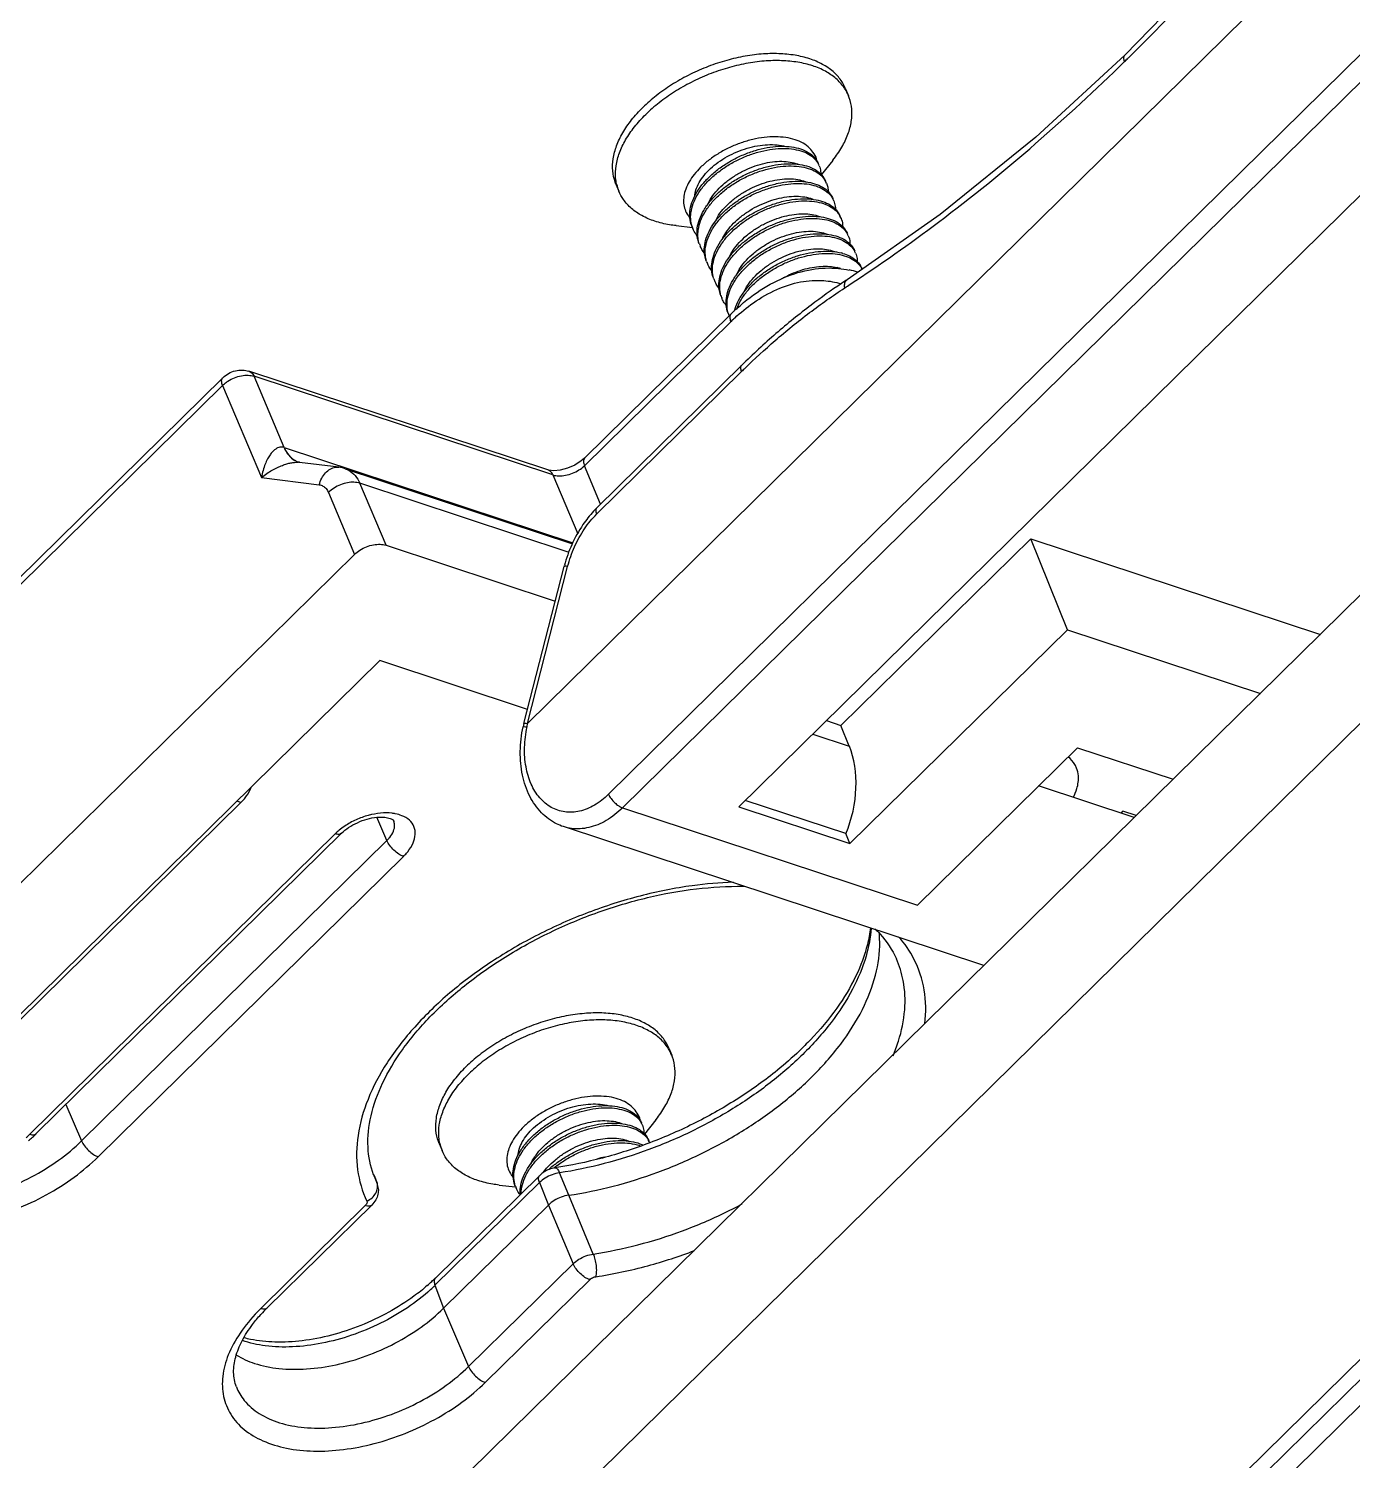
# Model space of a CAD drawing. Header units: millimetres. Extents: x 1786 to 2940, y -3417 to -1928.
# Drawn here: x 2131.44 to 2156.84, y -3262.44 to -3234.99 of the extents above; entities that cross this region are included whole.
import ezdxf

# ---------------------------------------------------------------- set-up
doc = ezdxf.new("R2010")
doc.units = ezdxf.units.MM

# ---------------------------------------------------------------- blocks, each defined once
blk = doc.blocks.new('*u7')
at = {"color": 7, "linetype": 'Continuous'}
for p, q in [((-12.574, -83.264, 0), (106.59, 33.936, 0)), ((-12.4, -83.643, 0), (106.764, 33.557, 0)), ((107.088, 33.443, 0), (-12.067, -83.748, 0)), ((110.844, 23.586, 0), (-8.048, -93.346, 0)), ((110.773, 20.788, 0), (-8.119, -96.145, 0)), ((55.99, -34.659, 0), (58.217, -32.47, 0)), ((58.571, -32.808, 0), (56.345, -34.997, 0)), ((59.105, -34.049, 0), (58.571, -32.808, 0)), ((59.105, -34.049, 0), (56.868, -36.249, 0)), ((59.288, -34.539, 0), (59.105, -34.049, 0)), ((62.862, -34.06, 0), (60.636, -36.249, 0)), ((62.999, -34.048, 0), (60.773, -36.238, 0)), ((74.22, -34.322, 0), (60.466, -47.849, 0)), ((59.28, -34.693, 0), (57.055, -36.881, 0)), ((57.063, -36.727, 0), (59.288, -34.539, 0)), ((56.868, -36.249, 0), (56.345, -34.997, 0)), ((76.344, -35.023, 0), (61.002, -50.112, 0)), ((63.814, -53.711, 0), (82.924, -34.917, 0)), ((55.915, -35.206, 0), (56.438, -36.458, 0)), ((63.81, -53.875, 0), (82.92, -35.08, 0)), ((57.063, -36.727, 0), (56.868, -36.249, 0)), ((56.438, -36.458, 0), (56.634, -36.935, 0)), ((57.92, -36.676, 0), (57.57, -36.638, 0)), ((60.584, -36.861, 0), (60.522, -36.718, 0)), ((60.522, -36.718, 0), (60.591, -36.894, 0)), ((60.58, -36.863, 0), (60.527, -36.729, 0)), ((60.59, -36.891, 0), (60.58, -36.863, 0)), ((59.198, -37.558, 0), (59.136, -37.409, 0)), ((59.959, -43.678, 0), (66.466, -37.278, 0)), ((54.581, -38.065, 0), (54.825, -37.76, 0)), ((66.821, -37.616, 0), (60.313, -44.016, 0)), ((67.786, -37.77, 0), (61.278, -44.17, 0)), ((67.922, -37.758, 0), (61.415, -44.159, 0)), ((67.154, -38.391, 0), (66.821, -37.616, 0)), ((63.426, -44.823, 0), (69.934, -38.422, 0)), ((54.305, -39.593, 0), (54.243, -39.444, 0)), ((47.591, -41.353, 0), (56.551, -44.311, 0)), ((45.597, -45.994, 0), (49.006, -42.641, 0)), ((55.288, -44.714, 0), (49.006, -42.641, 0)), ((50.444, -43.95, 0), (45.81, -48.508, 0)), ((52.815, -44.732, 0), (50.444, -43.95, 0)), ((50.444, -43.95, 0), (50.53, -44.162, 0)), ((50.53, -44.162, 0), (52.675, -44.87, 0)), ((60.313, -44.016, 0), (60.526, -44.511, 0)), ((44.384, -44.507, 0), (46.424, -45.18, 0)), ((4.076, -92.669, 0), (52.815, -44.732, 0)), ((5.57, -93.613, 0), (55.288, -44.714, 0)), ((44.343, -44.547, 0), (44.627, -44.641, 0)), ((55.59, -45, 0), (5.872, -93.899, 0)), ((45.597, -45.994, 0), (43.557, -45.32, 0)), ((51.236, -46.285, 0), (50.457, -46.028, 0)), ((50.457, -46.028, 0), (50.635, -46.469, 0)), ((57.314, -46.51, 0), (5.595, -97.377, 0)), ((46.591, -50.446, 0), (50.635, -46.469, 0)), ((50.945, -46.572, 0), (50.635, -46.469, 0)), ((57.314, -46.51, 0), (56.46, -49.855, 0)), ((57.393, -46.51, 0), (56.535, -49.852, 0)), ((57.324, -46.436, 0), (57.314, -46.51, 0)), ((57.393, -46.509, 0), (57.409, -46.438, 0)), ((57.393, -46.509, 0), (57.393, -46.509, 0)), ((57.316, -46.81, 0), (60.466, -47.849, 0)), ((45.81, -48.508, 0), (41.697, -47.15, 0)), ((46.591, -50.446, 0), (40.418, -48.408, 0)), ((45.81, -48.508, 0), (46.591, -50.446, 0)), ((60.331, -50.307, 0), (56.724, -49.116, 0)), ((56.429, -50.154, 0), (60.888, -51.626, 0)), ((60.331, -50.307, 0), (60.888, -51.626, 0)), ((61.56, -51.431, 0), (61.002, -50.112, 0)), ((56.774, -51.804, 0), (56.244, -50.55, 0)), ((62.502, -52.388, 0), (56.351, -50.357, 0)), ((61.201, -51.937, 0), (56.36, -50.34, 0)), ((55.834, -51.109, 0), (52.749, -54.144, 0)), ((52.754, -54.008, 0), (55.839, -50.973, 0)), ((55.758, -51.184, 0), (56.103, -52, 0)), ((56.774, -51.804, 0), (63.143, -53.907, 0)), ((62.985, -51.749, 0), (61.755, -51.595, 0)), ((63.814, -53.711, 0), (62.985, -51.749, 0)), ((52.978, -55.073, 0), (56.103, -52, 0)), ((56.099, -52.163, 0), (56.169, -52.102, 0)), ((56.885, -51.914, 0), (63.254, -54.016, 0)), ((61.337, -51.968, 0), (62.172, -52.073, 0)), ((62.172, -52.073, 0), (62.173, -52.073, 0)), ((62.173, -52.073, 0), (62.195, -52.078, 0)), ((62.195, -52.078, 0), (62.195, -52.078, 0)), ((52.974, -55.236, 0), (56.099, -52.163, 0)), ((62.502, -52.388, 0), (63.143, -53.907, 0)), ((50.503, -55.963, 0), (50.502, -55.964, 0)), ((50.182, -56.188, 0), (50.188, -56.203, 0)), ((54.151, -57.116, 0), (53.801, -57.078, 0)), ((55.43, -57.997, 0), (55.368, -57.848, 0)), ((50.812, -58.505, 0), (51.056, -58.199, 0)), ((50.536, -60.033, 0), (50.474, -59.884, 0))]:
    blk.add_line(p, q, dxfattribs=at)
at = {"color": 7, "linetype": 'Continuous', "elevation": 0}
for points in [[(56.169, -52.102), (56.304, -52.015), (56.462, -51.947), (56.62, -51.907), (56.758, -51.895), (56.858, -51.906), (56.885, -51.913)], [(44.584, -60.748), (46.48, -59.003), (48.522, -57.352), (50.503, -55.963)], [(39.798, -66.219), (41.306, -64.312), (42.964, -62.418), (44.584, -60.748)]]:
    blk.add_lwpolyline(points, dxfattribs=at)
at = {"color": 7, "linetype": 'Continuous'}
for centre, radius, start, end in [((60.395, -31.549, 0), 3.52, 314.4938, 317.7497), ((60.226, -31.228, 0), 3.955, 314.5174, 315.9788), ((61.91, -37.206, 0), 3.741, 132.5152, 134.5117), ((61.949, -37.407, 0), 3.806, 132.9331, 134.5191), ((62.059, -37.526, 0), 3.968, 131.0485, 132.9306), ((60.9, -36.571, 0), 0.406, 184.561, 201.2726), ((57.01, -36.844, 0), 0.596, 19.0874, 22.6313), ((57.012, -36.843, 0), 0.594, 17.8267, 19.081), ((60.731, -36.649, 0), 0.219, 198.3396, 201.3421), ((58.898, -37.52, 0), 1.811, 20.3135, 21.3478), ((55.333, -35.301, 0), 2.244, 306.9612, 308.8521), ((55.368, -35.345, 0), 2.187, 308.8585, 309.2579), ((55.439, -35.454, 0), 2.106, 309.2493, 312.4593), ((55.295, -35.403, 0), 1.905, 281.2701, 286.5543), ((58.285, -37.763, 0), 0.922, 12.6818, 22.6114), ((55.135, -37.405, 0), 0.457, 201.9373, 202.5495), ((55.13, -37.407, 0), 0.452, 202.5388, 208.9271), ((55.124, -37.41, 0), 0.445, 208.9395, 209.8988), ((69.275, -39.285, 0), 2.125, 131.4608, 134.5093), ((69.355, -39.375, 0), 2.245, 128.7992, 131.4635), ((69.175, -39.033, 0), 1.787, 131.1473, 134.4898), ((55.277, -37.783, 0), 0.443, 202.5162, 205.9805), ((55.278, -37.783, 0), 0.444, 205.994, 208.9334), ((55.109, -39.083, 0), 0.939, 202.6463, 212.4662), ((60.494, -43.221, 0), 1.315, 309.5252, 314.4798), ((46.9, -46.276, 0), 2.799, 143.1687, 144.2703), ((53.73, -49.132, 0), 2.896, 345.0606, 345.6083), ((54.275, -49.526, 0), 2.221, 314.5419, 317.3297), ((61.426, -51.255, 0), 0.718, 251.7414, 262.8683), ((62.221, -51.68, 0), 0.396, 262.8605, 264.8872), ((62.223, -51.651, 0), 0.425, 264.8809, 266.2479), ((63.293, -53.17, 0), 0.753, 302.7286, 305.9208), ((41.472, -42.532, 0), 16.092, 314.1692, 314.5111), ((50.116, -52.164, 0), 4.081, 313.0167, 314.5249), ((52.47, -55.418, 0), 0.592, 19.0773, 22.3168), ((52.466, -55.42, 0), 0.597, 17.8217, 19.0762), ((52.487, -55.466, 0), 0.595, 19.8079, 22.6282), ((68.981, -84.166, 0), 33.833, 122.9978, 123.238), ((52.614, -55.795, 0), 0.603, 17.8291, 22.616), ((52.62, -55.793, 0), 0.597, 16.41, 17.8239), ((50.872, -54.181, 0), 2.033, 252.9913, 258.2903), ((43.574, -45.304, 0), 12.714, 303.0244, 303.6645), ((52.764, -56.169, 0), 0.609, 17.8332, 22.5683), ((50.586, -55.983, 0), 0.451, 206.8667, 208.9237), ((50.583, -55.985, 0), 0.448, 208.9238, 210.7249), ((50.908, -55.451, 0), 0.795, 250.8568, 256.2347), ((52.921, -56.541, 0), 0.607, 17.8048, 22.5412), ((50.735, -56.359, 0), 0.445, 202.5118, 206.8106), ((50.734, -56.359, 0), 0.444, 206.8235, 208.9189), ((50.881, -55.55, 0), 1.016, 253.7002, 255.6266), ((53.084, -56.911, 0), 0.598, 17.794, 22.5768), ((50.888, -56.731, 0), 0.443, 202.58, 209.0133), ((51.055, -57.098, 0), 0.456, 202.6711, 208.962), ((53.241, -57.283, 0), 0.596, 19.0874, 22.6313), ((53.243, -57.282, 0), 0.594, 17.8267, 19.081), ((51.212, -57.471, 0), 0.458, 202.6254, 208.9116), ((54.517, -58.203, 0), 0.922, 12.6818, 22.6114), ((51.362, -57.846, 0), 0.452, 202.5388, 208.9271), ((51.356, -57.85, 0), 0.445, 208.9395, 209.8988), ((51.508, -58.223, 0), 0.443, 202.5162, 205.9805), ((51.509, -58.222, 0), 0.444, 205.994, 208.9334), ((51.34, -59.523, 0), 0.939, 202.6463, 212.4662), ((75.567, -92.291, 0), 44.306, 134.3579, 134.4899)]:
    blk.add_arc(centre, radius, start, end, dxfattribs=at)
blk.add_ellipse((51.749, -44.832, 0), major_axis=(0.57, 1.918), ratio=0.687091, start_param=1.422434, end_param=2.429202, dxfattribs=at)
for points, start_tangent, end_tangent in [([(63.07, -33.977, 0), (63.442, -33.521, 0), (63.693, -33.055, 0), (63.811, -32.599, 0), (63.793, -32.173, 0), (63.64, -31.791, 0), (63.357, -31.47, 0), (62.955, -31.227, 0), (62.454, -31.07, 0), (61.875, -31.007, 0), (61.241, -31.041, 0), (60.581, -31.168, 0), (59.924, -31.384, 0), (59.291, -31.683, 0), (58.713, -32.05, 0), (58.217, -32.47, 0)], (0.694881, 0.719124), (-0.712957, -0.701208)), ([(63.52, -32.373, 0), (63.353, -32.087, 0), (63.034, -31.808, 0), (62.601, -31.612, 0), (62.076, -31.51, 0), (61.484, -31.507, 0), (60.854, -31.602, 0), (60.217, -31.79, 0), (59.605, -32.064, 0), (59.047, -32.409, 0), (58.571, -32.808, 0)], (-0.365727, 0.930722), (-0.712957, -0.701208)), ([(58.571, -32.808, 0), (58.51, -32.703, 0), (58.422, -32.602, 0), (58.319, -32.52, 0), (58.217, -32.47, 0)], (-0.395202, 0.918594), (-0.949599, 0.313467)), ([(63.52, -32.373, 0), (63.579, -32.684, 0), (63.535, -33.01, 0), (63.4, -33.353, 0), (63.175, -33.706, 0), (63.001, -33.915, 0)], (0.364044, -0.931382), (-0.671974, -0.740575)), ([(63.519, -33.054, 0), (63.133, -32.876, 0), (62.613, -32.767, 0), (62.023, -32.758, 0), (61.394, -32.848, 0), (60.756, -33.034, 0), (60.142, -33.305, 0), (59.582, -33.65, 0), (59.105, -34.049, 0)], (-0.847768, 0.530367), (-0.712957, -0.701208)), ([(59.382, -34.449, 0), (59.876, -34.061, 0), (60.447, -33.731, 0), (61.065, -33.474, 0), (61.701, -33.304, 0), (62.324, -33.228, 0), (62.904, -33.25, 0), (63.393, -33.363, 0)], (0.737025, 0.675865), (0.944603, -0.328214)), ([(59.453, -34.533, 0), (59.736, -34.307, 0), (60.274, -33.964, 0), (60.871, -33.683, 0), (61.496, -33.477, 0), (62.116, -33.358, 0), (62.7, -33.329, 0), (63.219, -33.387, 0), (63.354, -33.419, 0)], (0.754071, 0.656793), (0.965713, -0.259613)), ([(62.999, -34.048, 0), (62.913, -34.037, 0), (62.862, -34.06, 0)], (-0.949599, 0.313467), (-0.73248, -0.680788)), ([(55.862, -34.722, 0), (54.75, -34.957, 0), (53.759, -35.279, 0)], (-0.98891, -0.148517), (-0.934741, -0.355331)), ([(55.915, -35.206, 0), (55.879, -35.091, 0), (55.856, -34.962, 0), (55.849, -34.831, 0), (55.862, -34.722, 0)], (-0.376783, 0.926301), (0.226697, 0.973965)), ([(55.99, -34.659, 0), (55.953, -34.688, 0), (55.909, -34.71, 0), (55.862, -34.722, 0)], (-0.712887, -0.701279), (-0.988919, -0.148456)), ([(55.99, -34.659, 0), (56.091, -34.709, 0), (56.191, -34.788, 0), (56.281, -34.889, 0), (56.345, -34.997, 0)], (0.949599, -0.313467), (0.395202, -0.918594)), ([(59.28, -34.693, 0), (59.284, -34.689, 0), (59.305, -34.627, 0), (59.288, -34.539, 0)], (0.726919, 0.686723), (-0.348956, 0.937139)), ([(56.345, -34.997, 0), (56.221, -35.093, 0), (56.072, -35.165, 0), (55.915, -35.206, 0)], (-0.716922, -0.697153), (-0.988065, -0.154035)), ([(55.915, -35.206, 0), (54.962, -35.402, 0), (54.013, -35.701, 0), (53.09, -36.095, 0), (52.738, -36.275, 0)], (-0.98891, -0.148515), (-0.881294, -0.472568)), ([(72.001, -36.507, 0), (71.759, -36.25, 0), (71.346, -35.999, 0), (70.83, -35.837, 0), (70.234, -35.772, 0), (69.582, -35.806, 0), (68.902, -35.938, 0), (68.225, -36.16, 0), (67.572, -36.467, 0), (66.977, -36.846, 0), (66.466, -37.278, 0)], (-0.585533, 0.810648), (-0.712957, -0.701208)), ([(56.438, -36.458, 0), (56.596, -36.418, 0), (56.745, -36.345, 0), (56.868, -36.249, 0)], (0.990257, 0.139255), (0.707404, 0.706809)), ([(60.496, -36.603, 0), (60.505, -36.48, 0), (60.551, -36.359, 0), (60.636, -36.249, 0)], (-0.079487, 0.996836), (0.713019, 0.701145)), ([(60.636, -36.25, 0), (60.685, -36.227, 0), (60.773, -36.238, 0)], (0.735423, 0.677609), (0.949599, -0.313467)), ([(60.741, -36.333, 0), (60.736, -36.303, 0), (60.747, -36.271, 0), (60.773, -36.238, 0)], (-0.427368, 0.904078), (0.713046, 0.701117)), ([(71.699, -36.802, 0), (71.432, -36.583, 0), (70.985, -36.381, 0), (70.442, -36.276, 0), (69.83, -36.272, 0), (69.18, -36.37, 0), (68.522, -36.565, 0), (67.889, -36.847, 0), (67.312, -37.203, 0), (66.821, -37.616, 0)], (-0.686529, 0.727102), (-0.712957, -0.701208)), ([(56.438, -36.458, 0), (55.489, -36.651, 0), (54.541, -36.948, 0), (53.62, -37.34, 0), (52.752, -37.817, 0), (51.961, -38.364, 0), (51.268, -38.968, 0)], (-0.989147, -0.146926), (-0.712957, -0.701208)), ([(52.932, -43.127, 0), (53.804, -43.053, 0), (54.914, -42.833, 0), (56.022, -42.481, 0), (57.09, -42.008, 0), (58.083, -41.431, 0), (58.97, -40.769, 0), (59.72, -40.042, 0), (60.31, -39.276, 0), (60.715, -38.501, 0), (60.928, -37.733, 0), (60.937, -37.001, 0), (60.741, -36.333, 0)], (0.99948, 0.032249), (-0.42709, 0.904209)), ([(57.47, -36.477, 0), (57.466, -36.623, 0), (57.42, -36.811, 0), (57.329, -37.002, 0), (57.198, -37.189, 0), (57.029, -37.368, 0), (56.829, -37.533, 0), (56.605, -37.678, 0), (56.363, -37.8, 0), (56.113, -37.894, 0), (55.861, -37.959, 0), (55.617, -37.991, 0), (55.388, -37.992, 0), (55.182, -37.96, 0), (55.006, -37.898, 0), (54.865, -37.807, 0), (54.765, -37.691, 0), (54.732, -37.627, 0)], (0.080081, -0.996788), (-0.384027, 0.923322)), ([(57.452, -36.496, 0), (57.445, -36.59, 0), (57.395, -36.779, 0), (57.301, -36.97, 0), (57.166, -37.157, 0), (56.995, -37.336, 0), (56.792, -37.499, 0), (56.566, -37.643, 0), (56.323, -37.762, 0), (56.071, -37.854, 0), (55.819, -37.916, 0), (55.576, -37.946, 0), (55.348, -37.944, 0), (55.144, -37.909, 0), (54.971, -37.844, 0), (54.834, -37.75, 0), (54.738, -37.632, 0)], (-0.016944, -0.999856), (-0.498476, 0.866904)), ([(57.475, -36.469, 0), (57.495, -36.496, 0), (57.56, -36.614, 0)], (0.620104, -0.784519), (0.384719, -0.923034)), ([(60.741, -36.333, 0), (60.629, -36.404, 0), (60.55, -36.501, 0), (60.513, -36.616, 0)], (-0.916855, -0.399221), (-0.100701, -0.994917)), ([(60.596, -36.892, 0), (60.715, -37.483, 0), (60.651, -38.15, 0), (60.404, -38.848, 0), (59.982, -39.556, 0), (59.395, -40.256, 0), (58.658, -40.922, 0), (57.795, -41.531, 0), (56.835, -42.059, 0), (55.811, -42.487, 0), (54.759, -42.799, 0), (53.716, -42.986, 0), (52.719, -43.042, 0), (52.701, -43.042, 0)], (0.347174, -0.937801), (-0.999919, 0.012758)), ([(57.58, -36.661, 0), (57.585, -36.675, 0), (57.624, -36.843, 0), (57.617, -37.024, 0), (57.564, -37.213, 0), (57.467, -37.404, 0), (57.329, -37.59, 0), (57.155, -37.767, 0), (56.951, -37.929, 0), (56.724, -38.071, 0), (56.48, -38.189, 0), (56.229, -38.279, 0), (55.977, -38.338, 0), (55.735, -38.366, 0), (55.509, -38.362, 0), (55.307, -38.325, 0), (55.137, -38.258, 0), (55.002, -38.163, 0), (54.909, -38.044, 0), (54.887, -37.999, 0)], (0.38451, -0.923121), (-0.383246, 0.923646)), ([(57.577, -36.661, 0), (57.606, -36.819, 0), (57.593, -37.002, 0), (57.534, -37.191, 0), (57.431, -37.382, 0), (57.288, -37.568, 0), (57.11, -37.744, 0), (56.902, -37.903, 0), (56.671, -38.042, 0), (56.426, -38.157, 0), (56.173, -38.243, 0), (55.923, -38.298, 0), (55.682, -38.321, 0), (55.459, -38.312, 0), (55.261, -38.27, 0), (55.095, -38.199, 0), (54.966, -38.1, 0), (54.889, -37.997, 0)], (0.306157, -0.951981), (-0.483688, 0.875241)), ([(56.634, -36.935, 0), (56.792, -36.896, 0), (56.94, -36.824, 0), (57.063, -36.727, 0)], (0.991058, 0.133431), (0.701804, 0.71237)), ([(56.733, -37.04, 0), (56.852, -37.009, 0), (56.961, -36.955, 0), (57.055, -36.881, 0)], (0.988869, 0.14879), (0.712927, 0.701238)), ([(57.063, -36.727, 0), (57.08, -36.814, 0), (57.061, -36.875, 0), (57.055, -36.881, 0)], (0.348956, -0.937139), (-0.729775, -0.683687)), ([(57.394, -37.92, 0), (57.53, -37.769, 0), (57.637, -37.613, 0), (57.711, -37.456, 0), (57.751, -37.302, 0), (57.757, -37.155, 0), (57.727, -37.018, 0), (57.663, -36.894, 0), (57.627, -36.847, 0)], (0.712957, 0.701208), (-0.654669, 0.755916)), ([(57.92, -36.676, 0), (58.058, -36.695, 0), (58.372, -36.772, 0), (58.645, -36.889, 0), (58.869, -37.044, 0), (59.04, -37.233, 0), (59.136, -37.409, 0)], (0.994037, -0.109047), (0.384589, -0.923088)), ([(60.513, -36.616, 0), (60.523, -36.718, 0)], (-0.100701, -0.994917), (0.314782, -0.949164)), ([(51.451, -39.458, 0), (52.145, -38.852, 0), (52.938, -38.303, 0), (53.809, -37.824, 0), (54.732, -37.43, 0), (55.682, -37.131, 0), (56.634, -36.935, 0)], (0.712957, 0.701208), (0.988865, 0.148813)), ([(51.522, -39.535, 0), (51.99, -39.123, 0), (52.812, -38.529, 0), (53.728, -38.007, 0), (54.708, -37.576, 0), (55.721, -37.251, 0), (56.733, -37.04, 0)], (0.723268, 0.690568), (0.988865, 0.148815)), ([(56.772, -37.085, 0), (56.707, -37.136, 0), (56.486, -37.284, 0), (56.247, -37.41, 0), (55.997, -37.509, 0), (55.744, -37.578, 0), (55.498, -37.616, 0), (55.267, -37.621, 0), (55.057, -37.594, 0), (54.876, -37.537, 0), (54.86, -37.529, 0)], (-0.774203, -0.632937), (-0.905653, 0.424019)), ([(56.682, -37.094, 0), (56.46, -37.242, 0), (56.219, -37.367, 0), (55.969, -37.465, 0), (55.717, -37.533, 0), (55.47, -37.57, 0), (55.239, -37.574, 0), (55.03, -37.546, 0), (54.916, -37.514, 0)], (-0.798974, -0.601366), (-0.942758, 0.333477)), ([(56.884, -37.06, 0), (56.729, -37.208, 0), (56.547, -37.344, 0), (56.345, -37.461, 0), (56.133, -37.555, 0), (55.92, -37.622, 0), (55.71, -37.663, 0), (55.508, -37.675, 0), (55.324, -37.659, 0), (55.167, -37.616, 0), (55.147, -37.608, 0)], (-0.675284, -0.737558), (-0.919691, 0.392644)), ([(56.733, -37.039, 0), (56.725, -37.04, 0), (56.68, -37.012, 0), (56.634, -36.935, 0)], (-0.971923, -0.2353), (-0.408169, 0.912907)), ([(56.979, -36.945, 0), (56.884, -37.06, 0)], (-0.593944, -0.804506), (-0.675284, -0.737558)), ([(57.26, -37.102, 0), (57.257, -37.109, 0), (57.164, -37.274, 0), (57.039, -37.432, 0)], (-0.397829, -0.917459), (-0.675284, -0.737558)), ([(57.039, -37.432, 0), (56.883, -37.582, 0), (56.699, -37.719, 0), (56.496, -37.836, 0), (56.285, -37.928, 0), (56.073, -37.995, 0), (55.864, -38.035, 0), (55.666, -38.048, 0), (55.484, -38.033, 0), (55.327, -37.991, 0), (55.304, -37.981, 0)], (-0.675284, -0.737558), (-0.920781, 0.390079)), ([(57.52, -37.302, 0), (57.494, -37.439, 0), (57.427, -37.593, 0), (57.323, -37.746, 0), (57.185, -37.893, 0), (57.017, -38.029, 0), (56.827, -38.149, 0), (56.619, -38.249, 0), (56.402, -38.327, 0), (56.182, -38.378, 0), (55.967, -38.401, 0), (55.765, -38.396, 0), (55.583, -38.363, 0)], (-0.06928, -0.997597), (-0.964109, 0.265508)), ([(66.821, -37.616, 0), (66.76, -37.511, 0), (66.671, -37.41, 0), (66.568, -37.328, 0), (66.466, -37.278, 0)], (-0.395202, 0.918594), (-0.949599, 0.313467)), ([(54.868, -37.953, 0), (54.836, -37.835, 0), (54.832, -37.775, 0)], (-0.383046, 0.923729), (-0.008544, 0.999963)), ([(59.185, -37.561, 0), (59.205, -37.694, 0), (59.196, -37.955, 0), (59.124, -38.227, 0), (58.993, -38.504, 0), (58.805, -38.779, 0), (58.565, -39.046, 0)], (0.22082, -0.975315), (-0.712957, -0.701208)), ([(59.198, -37.558, 0), (59.215, -37.601, 0), (59.267, -37.843, 0), (59.258, -38.104, 0), (59.186, -38.376, 0), (59.055, -38.653, 0), (58.867, -38.928, 0), (58.627, -39.195, 0)], (0.384493, -0.923128), (-0.712957, -0.701208)), ([(67.922, -37.758, 0), (67.837, -37.747, 0), (67.786, -37.77, 0)], (-0.949599, 0.313467), (-0.73248, -0.680788)), ([(54.581, -38.065, 0), (54.574, -38.074, 0), (54.386, -38.349, 0), (54.255, -38.626, 0), (54.183, -38.898, 0), (54.174, -39.159, 0), (54.226, -39.401, 0), (54.243, -39.444, 0)], (-0.623435, -0.781875), (0.384589, -0.923088)), ([(54.921, -38.06, 0), (54.921, -38.062, 0), (54.977, -38.205, 0), (55.075, -38.33, 0), (55.211, -38.431, 0), (55.381, -38.506, 0), (55.579, -38.553, 0), (55.801, -38.569, 0), (56.039, -38.556, 0), (56.286, -38.512, 0), (56.534, -38.44, 0), (56.776, -38.341, 0), (57.005, -38.219, 0), (57.213, -38.077, 0), (57.394, -37.92, 0)], (0.221508, -0.975158), (0.712957, 0.701208)), ([(51.268, -38.968, 0), (50.641, -39.68, 0), (50.179, -40.416, 0), (49.899, -41.15, 0), (49.81, -41.857, 0), (49.822, -42.061, 0)], (-0.712957, -0.701208), (0.099545, -0.995033)), ([(54.305, -39.593, 0), (54.401, -39.769, 0), (54.572, -39.958, 0), (54.796, -40.113, 0), (55.069, -40.23, 0), (55.383, -40.307, 0), (55.731, -40.341, 0), (56.104, -40.331, 0), (56.493, -40.278, 0), (56.888, -40.183, 0), (57.28, -40.049, 0), (57.659, -39.878, 0), (58.015, -39.676, 0), (58.341, -39.446, 0), (58.627, -39.195, 0)], (0.384493, -0.923128), (0.712957, 0.701208)), ([(54.317, -39.587, 0), (54.339, -39.62, 0), (54.51, -39.809, 0), (54.734, -39.964, 0), (55.007, -40.081, 0), (55.321, -40.158, 0), (55.669, -40.192, 0), (56.042, -40.182, 0), (56.431, -40.129, 0), (56.826, -40.034, 0), (57.218, -39.9, 0), (57.597, -39.729, 0), (57.953, -39.527, 0), (58.279, -39.297, 0), (58.565, -39.046, 0)], (0.536497, -0.843902), (0.712957, 0.701208)), ([(49.526, -39.428, 0), (49.409, -39.742, 0), (49.277, -40.405, 0), (49.309, -41.031, 0), (49.452, -41.492, 0)], (-0.389613, -0.920979), (0.403182, -0.91512)), ([(49.991, -42.148, 0), (50.101, -41.551, 0), (50.39, -40.846, 0), (50.845, -40.14, 0), (51.451, -39.458, 0)], (0.073733, 0.997278), (0.712957, 0.701208)), ([(50.009, -42.156, 0), (50.072, -41.802, 0), (50.317, -41.13, 0), (50.725, -40.446, 0), (51.287, -39.77, 0), (51.522, -39.535, 0)], (0.106032, 0.994363), (0.723268, 0.690568)), ([(48.848, -40.116, 0), (48.862, -40.832, 0), (49.079, -41.49, 0)], (-0.115197, -0.993343), (0.456423, -0.889763)), ([(49.079, -41.49, 0), (49.406, -41.966, 0)], (0.456423, -0.889763), (0.660775, -0.750584)), ([(49.912, -42.136, 0), (49.802, -42.024, 0), (49.452, -41.492, 0)], (-0.725205, 0.688533), (-0.403966, 0.914774)), ([(59.868, -43.778, 0), (59.754, -43.965, 0), (59.709, -44.147, 0), (59.736, -44.312, 0), (59.833, -44.448, 0), (59.992, -44.545, 0), (60.133, -44.586, 0)], (-0.6231, -0.782143), (0.982012, -0.188819)), ([(59.959, -43.678, 0), (59.927, -43.711, 0), (59.896, -43.744, 0), (59.868, -43.778, 0)], (-0.712957, -0.701208), (-0.6231, -0.782143)), ([(59.959, -43.678, 0), (60.061, -43.728, 0), (60.164, -43.81, 0), (60.252, -43.911, 0), (60.313, -44.016, 0)], (0.949599, -0.313467), (0.395202, -0.918594)), ([(60.253, -44.082, 0), (60.173, -44.217, 0), (60.148, -44.348, 0), (60.169, -44.44, 0)], (-0.6231, -0.782143), (0.398811, -0.917033)), ([(61.278, -44.17, 0), (61.13, -44.29, 0), (60.941, -44.396, 0), (60.732, -44.473, 0), (60.529, -44.511, 0), (60.36, -44.511, 0), (60.241, -44.486, 0), (60.181, -44.453, 0), (60.169, -44.44, 0)], (-0.712957, -0.701208), (-0.595055, 0.803685)), ([(60.313, -44.016, 0), (60.292, -44.038, 0), (60.272, -44.06, 0), (60.253, -44.082, 0)], (-0.712957, -0.701208), (-0.6231, -0.782143)), ([(61.278, -44.17, 0), (61.329, -44.147, 0), (61.415, -44.159, 0)], (0.73248, 0.680788), (0.949599, -0.313467)), ([(55.288, -44.714, 0), (55.639, -44.442, 0), (56.011, -44.292, 0), (56.38, -44.272, 0), (56.551, -44.311, 0)], (0.713116, 0.701046), (0.949556, -0.313597)), ([(56.553, -44.312, 0), (56.698, -44.372, 0), (57.018, -44.607, 0), (57.267, -44.96, 0), (57.423, -45.409, 0), (57.47, -45.914, 0), (57.409, -46.438, 0)], (0.949344, -0.314239), (-0.212909, -0.977072)), ([(60.133, -44.586, 0), (60.201, -44.597, 0), (60.446, -44.599, 0), (60.709, -44.551, 0), (60.971, -44.457, 0), (61.212, -44.323, 0), (61.331, -44.235, 0)], (0.982012, -0.188819), (0.770862, 0.637003)), ([(55.59, -45, 0), (55.536, -44.91, 0), (55.457, -44.822, 0), (55.372, -44.755, 0), (55.288, -44.714, 0)], (-0.406027, 0.913861), (-0.949599, 0.313467)), ([(55.59, -45, 0), (55.89, -44.768, 0), (56.207, -44.641, 0), (56.521, -44.625, 0), (56.809, -44.722, 0), (57.054, -44.924, 0), (57.238, -45.219, 0), (57.348, -45.586, 0), (57.378, -46.001, 0), (57.324, -46.436, 0)], (0.716131, 0.697966), (-0.209372, -0.977836)), ([(63.426, -44.823, 0), (63.394, -44.856, 0), (63.364, -44.889, 0), (63.336, -44.923, 0)], (-0.712957, -0.701208), (-0.6231, -0.782143)), ([(63.426, -44.823, 0), (63.506, -44.859, 0)], (0.949599, -0.313467), (0.863815, -0.503808)), ([(45.684, -44.935, 0), (45.607, -45.122, 0), (45.576, -45.394, 0), (45.614, -45.558, 0)], (-0.467603, -0.883939), (0.361955, -0.932195)), ([(63.336, -44.923, 0), (63.222, -45.109, 0), (63.207, -45.147, 0)], (-0.6231, -0.782143), (-0.33651, -0.94168)), ([(45.614, -45.558, 0), (45.65, -45.633, 0), (45.792, -45.802, 0)], (0.361955, -0.932195), (0.764142, -0.645048)), ([(57.372, -46.515, 0), (57.313, -46.51, 0)], (-0.99373, -0.111803), (-0.99191, 0.126946)), ([(57.387, -46.442, 0), (57.324, -46.436, 0)], (-0.998675, -0.051465), (-0.991369, 0.1311)), ([(57.393, -46.509, 0), (57.372, -46.515, 0)], (-0.672197, -0.740373), (-0.99373, -0.111803)), ([(57.408, -46.438, 0), (57.387, -46.442, 0)], (-0.614257, -0.789106), (-0.998675, -0.051465)), ([(56.46, -49.855, 0), (56.313, -50.274, 0), (56.101, -50.656, 0), (55.839, -50.973, 0)], (-0.248538, -0.968622), (-0.712867, -0.7013)), ([(55.909, -51.032, 0), (56.134, -50.746, 0), (56.372, -50.319, 0), (56.528, -49.879, 0)], (0.677921, 0.735135), (0.257795, 0.9662)), ([(56.46, -49.855, 0), (56.518, -49.859, 0), (56.534, -49.851, 0)], (0.992685, -0.120734), (0.666667, 0.745356)), ([(61.002, -50.112, 0), (60.886, -50.203, 0), (60.748, -50.273, 0), (60.599, -50.316, 0), (60.456, -50.328, 0), (60.331, -50.307, 0)], (-0.712957, -0.701208), (-0.949586, 0.313505)), ([(55.84, -51.103, 0), (55.839, -51.103, 0), (55.833, -51.109, 0)], (-0.616781, -0.787134), (-0.732506, -0.680761)), ([(55.839, -50.973, 0), (55.855, -51.049, 0), (55.84, -51.103, 0)], (0.361105, -0.932525), (-0.616781, -0.787134)), ([(60.888, -51.626, 0), (61.014, -51.649, 0), (61.152, -51.639, 0), (61.299, -51.597, 0), (61.44, -51.526, 0), (61.56, -51.431, 0)], (0.94517, -0.326579), (0.702815, 0.711373)), ([(61.755, -51.595, 0), (61.676, -51.569, 0), (61.609, -51.513, 0), (61.56, -51.431, 0)], (-0.992242, 0.124325), (-0.389396, 0.92107)), ([(56.774, -51.804, 0), (56.65, -51.785, 0), (56.506, -51.797, 0), (56.358, -51.84, 0), (56.219, -51.91, 0), (56.103, -52, 0)], (-0.952606, 0.304208), (-0.719961, -0.694014)), ([(56.774, -51.804, 0), (56.832, -51.884, 0), (56.885, -51.913, 0)], (0.40064, -0.916236), (0.947424, -0.319982)), ([(61.201, -51.937, 0), (61.123, -51.903, 0), (60.989, -51.791, 0), (60.888, -51.626, 0)], (-0.949494, 0.313785), (-0.395049, 0.91866)), ([(61.755, -51.595, 0), (61.702, -51.737, 0), (61.622, -51.85, 0), (61.52, -51.93, 0), (61.403, -51.968, 0), (61.337, -51.968, 0)], (-0.239781, -0.970827), (-0.992501, 0.122235)), ([(62.985, -51.749, 0), (62.872, -51.835, 0), (62.756, -51.907, 0), (62.644, -51.965, 0), (62.54, -52.009, 0), (62.444, -52.041, 0), (62.358, -52.062, 0), (62.282, -52.073, 0), (62.216, -52.076, 0), (62.196, -52.075, 0)], (-0.769215, -0.63899), (-0.997849, 0.065561)), ([(62.502, -52.388, 0), (62.545, -52.396, 0), (62.592, -52.394, 0), (62.642, -52.379, 0), (62.694, -52.348, 0), (62.749, -52.3, 0), (62.803, -52.233, 0), (62.857, -52.146, 0), (62.907, -52.036, 0), (62.951, -51.902, 0), (62.985, -51.749, 0)], (0.950433, -0.310929), (0.164085, 0.986446)), ([(56.099, -52.163, 0), (56.103, -52.158, 0), (56.124, -52.094, 0), (56.103, -52, 0)], (0.726522, 0.687143), (-0.372694, 0.927954)), ([(62.505, -52.388, 0), (62.406, -52.225, 0), (62.274, -52.113, 0), (62.195, -52.078, 0)], (-0.392874, 0.919592), (-0.950152, 0.311788)), ([(62.501, -52.387, 0), (62.4, -52.223, 0), (62.264, -52.11, 0), (62.195, -52.078, 0)], (-0.400605, 0.916251), (-0.941763, 0.336278)), ([(63.7, -53.803, 0), (63.561, -53.874, 0), (63.413, -53.917, 0), (63.269, -53.929, 0), (63.143, -53.907, 0)], (-0.841063, -0.540937), (-0.946479, 0.322766)), ([(63.254, -54.016, 0), (63.204, -53.989, 0), (63.143, -53.907, 0)], (-0.948175, 0.317749), (-0.40064, 0.916236)), ([(63.81, -53.875, 0), (63.686, -53.967, 0), (63.542, -54.023, 0), (63.392, -54.04, 0), (63.254, -54.016, 0)], (-0.712827, -0.70134), (-0.94953, 0.313678)), ([(63.814, -53.711, 0), (63.734, -53.78, 0)], (-0.705796, -0.708415), (-0.809629, -0.586941)), ([(63.814, -53.711, 0), (63.835, -53.802, 0), (63.817, -53.867, 0), (63.81, -53.874, 0)], (0.372694, -0.927954), (-0.734041, -0.679105)), ([(52.685, -54.075, 0), (52.039, -54.668, 0), (51.304, -55.263, 0), (50.554, -55.79, 0)], (-0.717288, -0.696777), (-0.838456, -0.544969)), ([(50.621, -55.885, 0), (51.269, -55.425, 0), (52.02, -54.817, 0), (52.749, -54.144, 0)], (0.832305, 0.554318), (0.713115, 0.701047)), ([(52.754, -54.008, 0), (52.77, -54.083, 0), (52.754, -54.137, 0), (52.748, -54.143, 0)], (0.36104, -0.93255), (-0.732522, -0.680744)), ([(52.9, -55.148, 0), (52.501, -55.472, 0), (52.001, -55.756, 0), (51.496, -55.916, 0), (51.003, -55.946, 0), (50.636, -55.878, 0)], (-0.731211, -0.682152), (-0.957462, 0.288561)), ([(52.978, -55.073, 0), (52.999, -55.164, 0), (52.981, -55.228, 0), (52.974, -55.236, 0)], (0.372694, -0.927954), (-0.734037, -0.679109)), ([(53.08, -55.417, 0), (53.081, -55.434, 0), (53.07, -55.616, 0), (53.013, -55.806, 0), (52.912, -55.997, 0), (52.771, -56.183, 0), (52.594, -56.359, 0), (52.387, -56.52, 0), (52.157, -56.66, 0), (51.912, -56.775, 0), (51.66, -56.862, 0), (51.409, -56.919, 0), (51.168, -56.943, 0), (50.943, -56.936, 0), (50.744, -56.896, 0), (50.577, -56.826, 0), (50.446, -56.728, 0), (50.357, -56.606, 0), (50.343, -56.576, 0)], (0.093723, -0.995598), (-0.383016, 0.923742)), ([(53.034, -55.237, 0), (53.062, -55.387, 0), (53.051, -55.57, 0), (52.994, -55.759, 0), (52.893, -55.95, 0), (52.751, -56.136, 0), (52.574, -56.312, 0), (52.368, -56.473, 0), (52.138, -56.613, 0), (51.893, -56.728, 0), (51.641, -56.816, 0), (51.39, -56.872, 0), (51.148, -56.897, 0), (50.924, -56.889, 0), (50.725, -56.849, 0), (50.557, -56.779, 0), (50.427, -56.681, 0), (50.345, -56.574, 0)], (0.306074, -0.952008), (-0.483517, 0.875335)), ([(52.974, -55.236, 0), (52.424, -55.692, 0), (51.843, -56.012, 0), (51.255, -56.183, 0), (50.685, -56.205, 0), (50.46, -56.171, 0)], (-0.712999, -0.701165), (-0.979163, 0.203075)), ([(52.859, -55.333, 0), (52.854, -55.347, 0), (52.762, -55.538, 0), (52.629, -55.725, 0), (52.459, -55.904, 0), (52.258, -56.068, 0), (52.032, -56.213, 0), (51.79, -56.334, 0), (51.539, -56.427, 0), (51.287, -56.49, 0), (51.042, -56.522, 0), (50.814, -56.521, 0), (50.609, -56.487, 0)], (-0.331791, -0.943353), (-0.968654, 0.248413)), ([(52.902, -55.301, 0), (52.874, -55.393, 0), (52.782, -55.584, 0), (52.648, -55.772, 0), (52.478, -55.951, 0), (52.277, -56.115, 0), (52.052, -56.26, 0), (51.809, -56.38, 0), (51.558, -56.474, 0), (51.306, -56.537, 0), (51.062, -56.568, 0), (50.833, -56.567, 0), (50.628, -56.534, 0)], (-0.248339, -0.968673), (-0.968654, 0.248413)), ([(53.046, -55.264, 0), (53.08, -55.417, 0)], (0.338808, -0.940856), (0.093723, -0.995598)), ([(53.082, -55.414, 0), (53.122, -55.469, 0), (53.171, -55.563, 0)], (0.626724, -0.779242), (0.384473, -0.923136)), ([(53.235, -55.785, 0), (53.238, -55.844, 0), (53.217, -56.028, 0), (53.151, -56.218, 0), (53.041, -56.409, 0), (52.892, -56.593, 0), (52.708, -56.767, 0), (52.496, -56.923, 0), (52.262, -57.058, 0), (52.015, -57.168, 0), (51.762, -57.249, 0), (51.513, -57.299, 0), (51.274, -57.317, 0), (51.055, -57.302, 0), (50.862, -57.256, 0), (50.701, -57.18, 0), (50.579, -57.077, 0), (50.499, -56.95, 0), (50.498, -56.948, 0)], (0.101039, -0.994882), (-0.383937, 0.923359)), ([(53.193, -55.624, 0), (53.219, -55.797, 0), (53.198, -55.981, 0), (53.131, -56.172, 0), (53.022, -56.362, 0), (52.872, -56.547, 0), (52.689, -56.72, 0), (52.476, -56.877, 0), (52.243, -57.012, 0), (51.996, -57.122, 0), (51.743, -57.203, 0), (51.493, -57.253, 0), (51.255, -57.271, 0), (51.035, -57.256, 0), (50.842, -57.21, 0), (50.682, -57.133, 0), (50.56, -57.03, 0), (50.501, -56.946, 0)], (0.282498, -0.959268), (-0.484216, 0.874949)), ([(50.555, -55.79, 0), (50.555, -55.876, 0), (50.543, -55.917, 0), (50.523, -55.947, 0), (50.503, -55.963, 0)], (0.154835, -0.98794), (-0.837661, -0.546191)), ([(52.716, -55.678, 0), (52.713, -55.685, 0), (52.621, -55.85, 0), (52.495, -56.009, 0)], (-0.397825, -0.917461), (-0.675284, -0.737558)), ([(53.191, -55.61, 0), (53.212, -55.671, 0), (53.235, -55.785, 0)], (0.384473, -0.923136), (0.101039, -0.994882)), ([(53.234, -55.782, 0), (53.295, -55.872, 0), (53.326, -55.936, 0)], (0.633472, -0.773765), (0.383809, -0.923413)), ([(50.436, -55.869, 0), (48.555, -57.192, 0), (46.487, -58.864, 0), (44.59, -60.611, 0)], (-0.836402, -0.548116), (-0.714965, -0.69916)), ([(53.344, -55.983, 0), (53.357, -56.032, 0), (53.373, -56.208, 0), (53.343, -56.394, 0), (53.267, -56.584, 0), (53.149, -56.774, 0), (52.992, -56.957, 0), (52.801, -57.127, 0), (52.584, -57.28, 0), (52.347, -57.41, 0), (52.098, -57.514, 0), (51.845, -57.588, 0), (51.597, -57.632, 0), (51.362, -57.643, 0), (51.148, -57.621, 0), (50.961, -57.569, 0), (50.808, -57.487, 0), (50.694, -57.378, 0), (50.656, -57.319, 0)], (0.306257, -0.951949), (-0.483992, 0.875073)), ([(51.91, -55.978, 0), (51.839, -56.018, 0), (51.644, -56.109, 0), (51.446, -56.179, 0), (51.248, -56.226, 0), (51.058, -56.249, 0), (50.88, -56.248, 0), (50.719, -56.222, 0)], (-0.863079, -0.505069), (-0.970964, 0.239225)), ([(52.495, -56.009, 0), (52.339, -56.158, 0), (52.158, -56.293, 0), (51.96, -56.408, 0), (51.75, -56.501, 0), (51.536, -56.57, 0), (51.324, -56.611, 0), (51.123, -56.624, 0), (50.941, -56.609, 0), (50.783, -56.567, 0), (50.761, -56.558, 0)], (-0.675284, -0.737558), (-0.921031, 0.38949)), ([(52.871, -56.052, 0), (52.87, -56.054, 0), (52.777, -56.222, 0), (52.65, -56.381, 0)], (-0.399066, -0.916922), (-0.675284, -0.737558)), ([(53.346, -55.982, 0), (53.377, -56.079, 0), (53.389, -56.152, 0)], (0.383809, -0.923413), (0.109454, -0.993992)), ([(50.596, -56.525, 0), (50.454, -56.47, 0), (50.315, -56.378, 0), (50.217, -56.26, 0), (50.188, -56.203, 0)], (-0.959756, 0.280836), (-0.383714, 0.923452)), ([(50.609, -56.487, 0), (50.434, -56.423, 0), (50.296, -56.331, 0), (50.198, -56.214, 0)], (-0.968654, 0.248413), (-0.510934, 0.85962)), ([(50.324, -56.529, 0), (50.293, -56.418, 0), (50.289, -56.353, 0)], (-0.383016, 0.923742), (-0.010858, 0.999941)), ([(53.389, -56.152, 0), (53.392, -56.254, 0), (53.362, -56.44, 0), (53.286, -56.631, 0), (53.168, -56.821, 0), (53.011, -57.003, 0), (52.821, -57.174, 0), (52.603, -57.326, 0), (52.366, -57.456, 0), (52.117, -57.56, 0), (51.865, -57.635, 0), (51.617, -57.678, 0), (51.381, -57.689, 0), (51.167, -57.668, 0), (50.98, -57.615, 0), (50.827, -57.533, 0), (50.714, -57.425, 0), (50.653, -57.321, 0)], (0.109454, -0.993992), (-0.385159, 0.92285)), ([(53.499, -56.355, 0), (53.519, -56.44, 0), (53.526, -56.618, 0), (53.485, -56.806, 0), (53.401, -56.997, 0), (53.274, -57.186, 0), (53.109, -57.366, 0), (52.913, -57.533, 0), (52.691, -57.681, 0), (52.451, -57.806, 0), (52.2, -57.904, 0), (51.948, -57.973, 0), (51.702, -58.009, 0), (51.47, -58.014, 0), (51.261, -57.986, 0), (51.081, -57.927, 0), (50.936, -57.839, 0), (50.831, -57.725, 0), (50.811, -57.692, 0)], (0.305893, -0.952066), (-0.483437, 0.875379)), ([(52.65, -56.381, 0), (52.495, -56.53, 0), (52.313, -56.665, 0), (52.111, -56.783, 0), (51.899, -56.876, 0), (51.686, -56.944, 0), (51.475, -56.984, 0), (51.273, -56.997, 0), (51.09, -56.98, 0), (50.932, -56.937, 0), (50.92, -56.932, 0)], (-0.675284, -0.737558), (-0.923812, 0.382846)), ([(53.022, -56.432, 0), (52.931, -56.596, 0), (52.805, -56.754, 0)], (-0.406894, -0.913475), (-0.675284, -0.737558)), ([(53.385, -56.151, 0), (53.467, -56.277, 0), (53.481, -56.308, 0)], (0.639235, -0.769011), (0.383473, -0.923552)), ([(53.501, -56.355, 0), (53.538, -56.484, 0), (53.544, -56.524, 0)], (0.383474, -0.923552), (0.109158, -0.994024)), ([(50.479, -56.902, 0), (50.445, -56.759, 0), (50.444, -56.729, 0)], (-0.383937, 0.923359), (-0.017401, 0.999849)), ([(53.544, -56.524, 0), (53.545, -56.661, 0), (53.506, -56.848, 0), (53.422, -57.039, 0), (53.297, -57.228, 0), (53.134, -57.408, 0), (52.938, -57.575, 0), (52.717, -57.724, 0), (52.478, -57.849, 0), (52.228, -57.948, 0), (51.976, -58.018, 0), (51.73, -58.055, 0), (51.498, -58.061, 0), (51.288, -58.034, 0), (51.107, -57.976, 0), (50.961, -57.89, 0), (50.854, -57.777, 0), (50.808, -57.694, 0)], (0.109158, -0.994024), (-0.384851, 0.922979)), ([(53.654, -56.728, 0), (53.68, -56.849, 0), (53.676, -57.03, 0), (53.626, -57.218, 0), (53.532, -57.409, 0), (53.397, -57.597, 0), (53.226, -57.775, 0), (53.024, -57.939, 0), (52.797, -58.082, 0), (52.554, -58.202, 0), (52.302, -58.294, 0), (52.051, -58.356, 0), (51.807, -58.386, 0), (51.58, -58.383, 0), (51.376, -58.348, 0), (51.203, -58.283, 0), (51.066, -58.19, 0), (50.97, -58.072, 0)], (0.305803, -0.952095), (-0.498476, 0.866904)), ([(53.541, -56.524, 0), (53.549, -56.534, 0), (53.636, -56.681, 0)], (0.638431, -0.769679), (0.384131, -0.923278)), ([(53.656, -56.728, 0), (53.697, -56.883, 0), (53.7, -56.905, 0)], (0.383766, -0.92343), (0.09785, -0.995201)), ([(53.7, -56.905, 0), (53.697, -57.062, 0), (53.651, -57.25, 0), (53.561, -57.441, 0), (53.429, -57.629, 0), (53.26, -57.808, 0), (53.061, -57.972, 0), (52.836, -58.118, 0), (52.595, -58.239, 0), (52.344, -58.334, 0), (52.092, -58.398, 0), (51.848, -58.431, 0), (51.619, -58.431, 0), (51.413, -58.4, 0), (51.237, -58.337, 0), (51.097, -58.246, 0), (50.997, -58.131, 0), (50.964, -58.066, 0)], (0.09785, -0.995201), (-0.384027, 0.923322)), ([(52.805, -56.754, 0), (52.649, -56.903, 0), (52.465, -57.04, 0), (52.263, -57.157, 0), (52.053, -57.249, 0), (51.841, -57.316, 0), (51.632, -57.357, 0), (51.434, -57.369, 0), (51.252, -57.354, 0), (51.095, -57.313, 0), (51.077, -57.306, 0)], (-0.675284, -0.737558), (-0.925214, 0.379445)), ([(53.17, -56.821, 0), (53.088, -56.966, 0), (52.96, -57.127, 0)], (-0.42435, -0.905498), (-0.675284, -0.737558)), ([(53.701, -56.902, 0), (53.726, -56.936, 0), (53.791, -57.054, 0)], (0.630159, -0.776466), (0.384719, -0.923034)), ([(50.634, -57.274, 0), (50.624, -57.248, 0), (50.599, -57.099, 0), (50.599, -57.094, 0)], (-0.385159, 0.92285), (-0.003927, 0.999992)), ([(53.811, -57.1, 0), (53.817, -57.114, 0), (53.855, -57.283, 0), (53.848, -57.464, 0), (53.795, -57.653, 0), (53.698, -57.843, 0), (53.56, -58.03, 0), (53.386, -58.207, 0), (53.182, -58.369, 0), (52.955, -58.511, 0), (52.711, -58.628, 0), (52.46, -58.718, 0), (52.209, -58.778, 0), (51.966, -58.806, 0), (51.74, -58.801, 0), (51.539, -58.765, 0), (51.368, -58.698, 0), (51.233, -58.603, 0), (51.14, -58.484, 0), (51.119, -58.439, 0)], (0.38451, -0.923121), (-0.383246, 0.923646)), ([(53.809, -57.101, 0), (53.838, -57.259, 0), (53.824, -57.441, 0), (53.765, -57.631, 0), (53.663, -57.822, 0), (53.52, -58.008, 0), (53.341, -58.183, 0), (53.133, -58.343, 0), (52.902, -58.482, 0), (52.657, -58.596, 0), (52.405, -58.682, 0), (52.154, -58.737, 0), (51.913, -58.761, 0), (51.69, -58.751, 0), (51.492, -58.71, 0), (51.326, -58.639, 0), (51.197, -58.54, 0), (51.121, -58.437, 0)], (0.306157, -0.951981), (-0.483688, 0.875241)), ([(52.96, -57.127, 0), (52.804, -57.276, 0), (52.623, -57.411, 0), (52.425, -57.526, 0), (52.215, -57.619, 0), (52.002, -57.687, 0), (51.789, -57.729, 0), (51.589, -57.742, 0), (51.407, -57.727, 0), (51.248, -57.685, 0), (51.227, -57.676, 0)], (-0.675284, -0.737558), (-0.92181, 0.387642)), ([(53.336, -57.17, 0), (53.334, -57.173, 0), (53.242, -57.34, 0), (53.115, -57.499, 0)], (-0.398927, -0.916983), (-0.675284, -0.737558)), ([(53.626, -58.359, 0), (53.762, -58.208, 0), (53.868, -58.053, 0), (53.942, -57.896, 0), (53.983, -57.742, 0), (53.988, -57.594, 0), (53.959, -57.457, 0), (53.895, -57.334, 0), (53.858, -57.287, 0)], (0.712957, 0.701208), (-0.654669, 0.755916)), ([(54.151, -57.116, 0), (54.289, -57.135, 0), (54.603, -57.211, 0), (54.876, -57.329, 0), (55.1, -57.484, 0), (55.271, -57.673, 0), (55.368, -57.848, 0)], (0.994037, -0.109047), (0.384589, -0.923088)), ([(50.789, -57.647, 0), (50.77, -57.591, 0), (50.754, -57.466, 0)], (-0.384645, 0.923064), (-0.003132, 0.999995)), ([(53.115, -57.499, 0), (52.96, -57.648, 0), (52.779, -57.783, 0), (52.576, -57.901, 0), (52.364, -57.994, 0), (52.151, -58.062, 0), (51.941, -58.102, 0), (51.739, -58.115, 0), (51.555, -58.099, 0), (51.398, -58.055, 0), (51.379, -58.048, 0)], (-0.675284, -0.737558), (-0.919691, 0.392644)), ([(53.491, -57.541, 0), (53.488, -57.548, 0), (53.396, -57.714, 0), (53.27, -57.872, 0)], (-0.397829, -0.917459), (-0.675284, -0.737558)), ([(50.944, -58.02, 0), (50.918, -57.933, 0), (50.909, -57.841, 0)], (-0.383483, 0.923548), (-0.00612, 0.999981)), ([(53.27, -57.872, 0), (53.114, -58.021, 0), (52.93, -58.158, 0), (52.727, -58.275, 0), (52.516, -58.368, 0), (52.304, -58.435, 0), (52.095, -58.475, 0), (51.897, -58.487, 0), (51.716, -58.472, 0), (51.559, -58.43, 0), (51.535, -58.421, 0)], (-0.675284, -0.737558), (-0.920781, 0.390079)), ([(53.751, -57.741, 0), (53.725, -57.878, 0), (53.658, -58.032, 0), (53.554, -58.185, 0), (53.416, -58.332, 0), (53.249, -58.468, 0), (53.058, -58.589, 0), (52.85, -58.689, 0), (52.633, -58.766, 0), (52.413, -58.817, 0), (52.199, -58.841, 0), (51.996, -58.836, 0), (51.814, -58.803, 0)], (-0.06928, -0.997597), (-0.964109, 0.265508)), ([(51.099, -58.392, 0), (51.068, -58.274, 0), (51.064, -58.215, 0)], (-0.383046, 0.923729), (-0.008544, 0.999963)), ([(55.416, -58, 0), (55.437, -58.134, 0), (55.427, -58.394, 0), (55.356, -58.667, 0), (55.224, -58.944, 0), (55.036, -59.219, 0), (54.796, -59.485, 0)], (0.22082, -0.975315), (-0.712957, -0.701208)), ([(55.43, -57.997, 0), (55.446, -58.04, 0), (55.499, -58.283, 0), (55.489, -58.543, 0), (55.418, -58.816, 0), (55.286, -59.093, 0), (55.098, -59.368, 0), (54.858, -59.634, 0)], (0.384493, -0.923128), (-0.712957, -0.701208)), ([(50.812, -58.505, 0), (50.805, -58.514, 0), (50.617, -58.789, 0), (50.486, -59.066, 0), (50.415, -59.338, 0), (50.405, -59.598, 0), (50.457, -59.841, 0), (50.474, -59.884, 0)], (-0.623435, -0.781875), (0.384589, -0.923088)), ([(51.152, -58.499, 0), (51.152, -58.501, 0), (51.209, -58.645, 0), (51.306, -58.769, 0), (51.442, -58.871, 0), (51.612, -58.946, 0), (51.811, -58.992, 0), (52.032, -59.009, 0), (52.27, -58.995, 0), (52.517, -58.952, 0), (52.765, -58.879, 0), (53.007, -58.781, 0), (53.236, -58.659, 0), (53.444, -58.517, 0), (53.626, -58.359, 0)], (0.221508, -0.975158), (0.712957, 0.701208)), ([(50.536, -60.033, 0), (50.632, -60.209, 0), (50.803, -60.398, 0), (51.028, -60.553, 0), (51.3, -60.67, 0), (51.614, -60.746, 0), (51.962, -60.78, 0), (52.335, -60.771, 0), (52.724, -60.718, 0), (53.119, -60.623, 0), (53.511, -60.489, 0), (53.89, -60.318, 0), (54.246, -60.115, 0), (54.572, -59.885, 0), (54.858, -59.634, 0)], (0.384493, -0.923128), (0.712957, 0.701208)), ([(50.548, -60.026, 0), (50.57, -60.059, 0), (50.741, -60.249, 0), (50.966, -60.404, 0), (51.238, -60.521, 0), (51.552, -60.597, 0), (51.9, -60.631, 0), (52.273, -60.622, 0), (52.662, -60.569, 0), (53.057, -60.474, 0), (53.449, -60.34, 0), (53.828, -60.169, 0), (54.184, -59.966, 0), (54.51, -59.736, 0), (54.796, -59.485, 0)], (0.536497, -0.843902), (0.712957, 0.701208)), ([(44.517, -60.684, 0), (42.967, -62.283, 0), (41.287, -64.202, 0), (39.773, -66.116, 0)], (-0.713374, -0.700783), (-0.601582, -0.798811)), ([(44.59, -60.612, 0), (44.606, -60.684, 0), (44.602, -60.719, 0), (44.589, -60.743, 0), (44.584, -60.748, 0)], (0.354955, -0.934883), (-0.718432, -0.695597))]:
    blk.add_spline(points, degree=3, dxfattribs=dict(at, start_tangent=start_tangent, end_tangent=end_tangent))

msp = doc.modelspace()

# ---------------------------------------------------------------- block references
at = {"xscale": 0.9, "yscale": 0.9, "zscale": 0.9, "rotation": 180}
msp.add_blockref('*u7', (2192.598, -3290.173, 0), dxfattribs=at)

doc.saveas('drawing.dxf')
